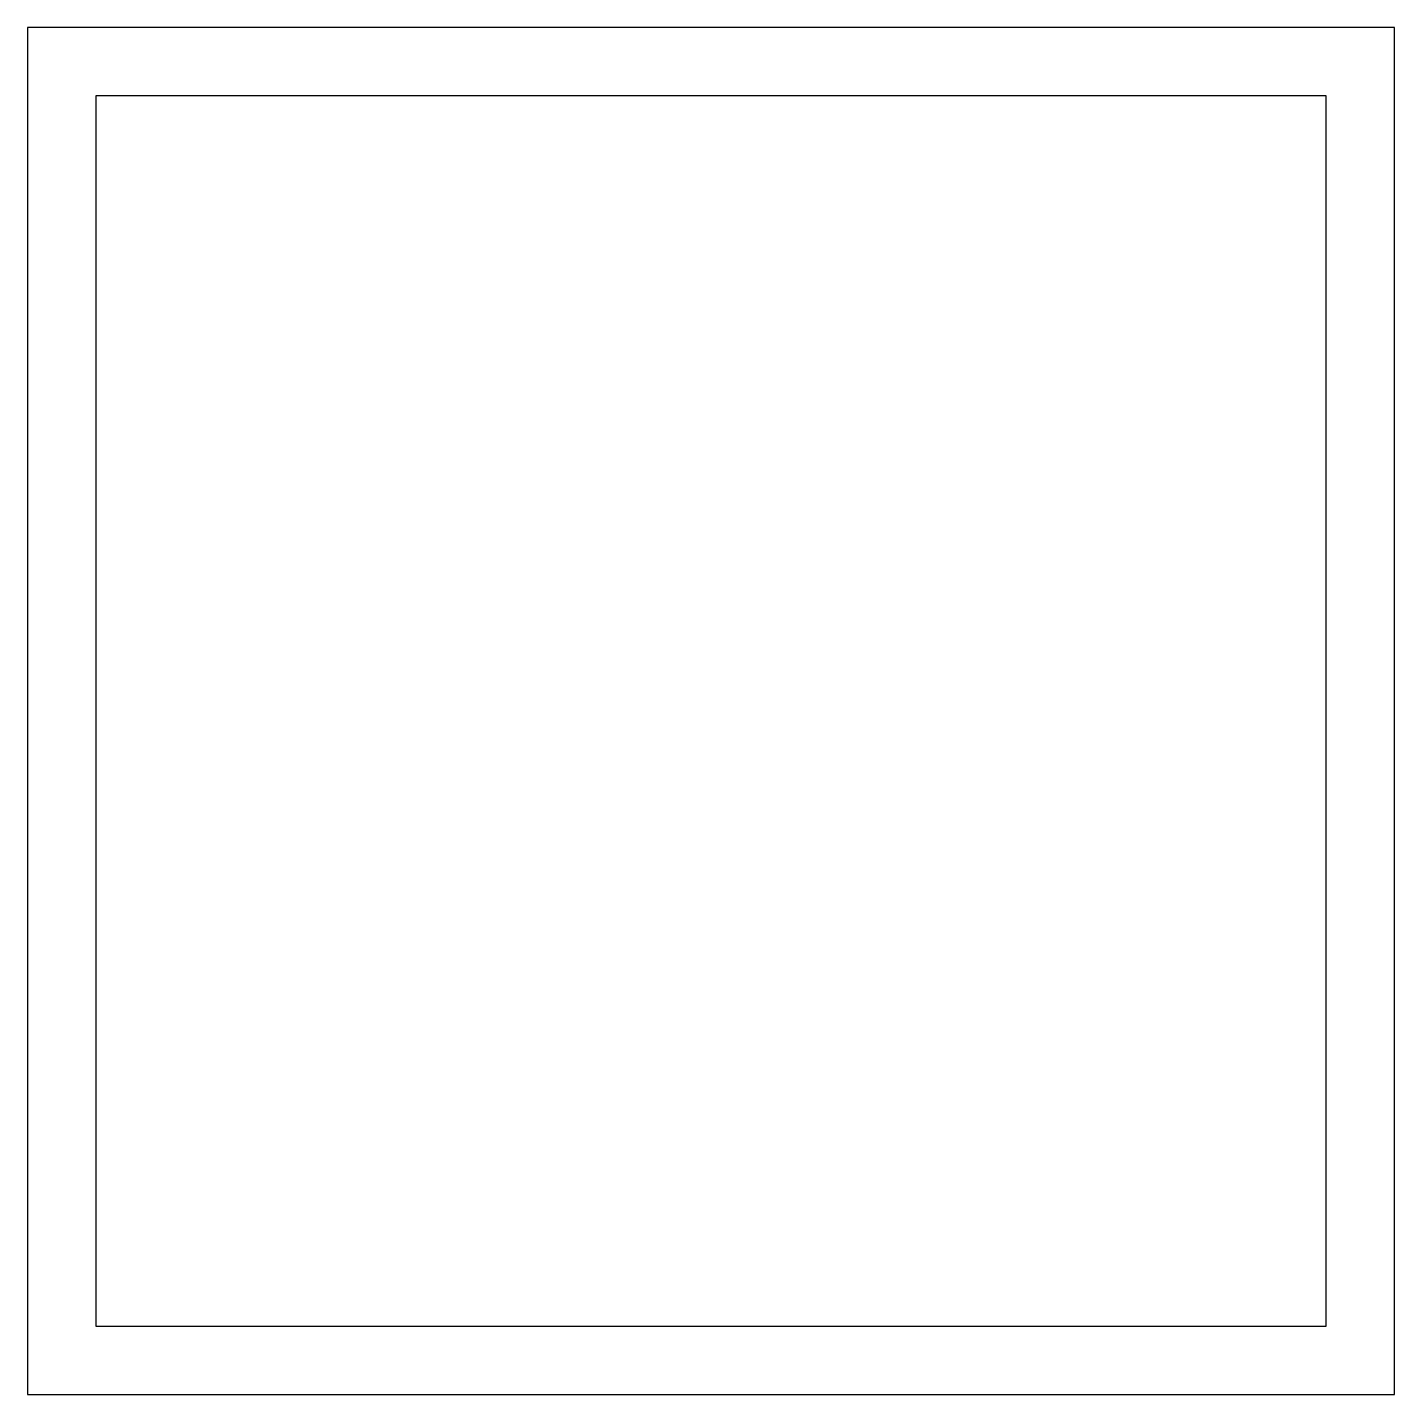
# Model space of a CAD drawing. Header units: millimetres. Extents: x -20 to 20, y -20 to 20.
import ezdxf

# ---------------------------------------------------------------- set-up
doc = ezdxf.new("R2010")
doc.units = ezdxf.units.MM

msp = doc.modelspace()

# ---------------------------------------------------------------- linework, layer by layer
for p, q in [((-20, 20), (-20, -20)), ((20, 20), (-20, 20)), ((20, -20), (20, 20)), ((18, 18), (-18, 18)), ((-18, 18), (-18, -18)), ((18, -18), (18, 18)), ((-18, -18), (18, -18)), ((-20, -20), (20, -20))]:
    msp.add_line(p, q)

doc.saveas('drawing.dxf')
